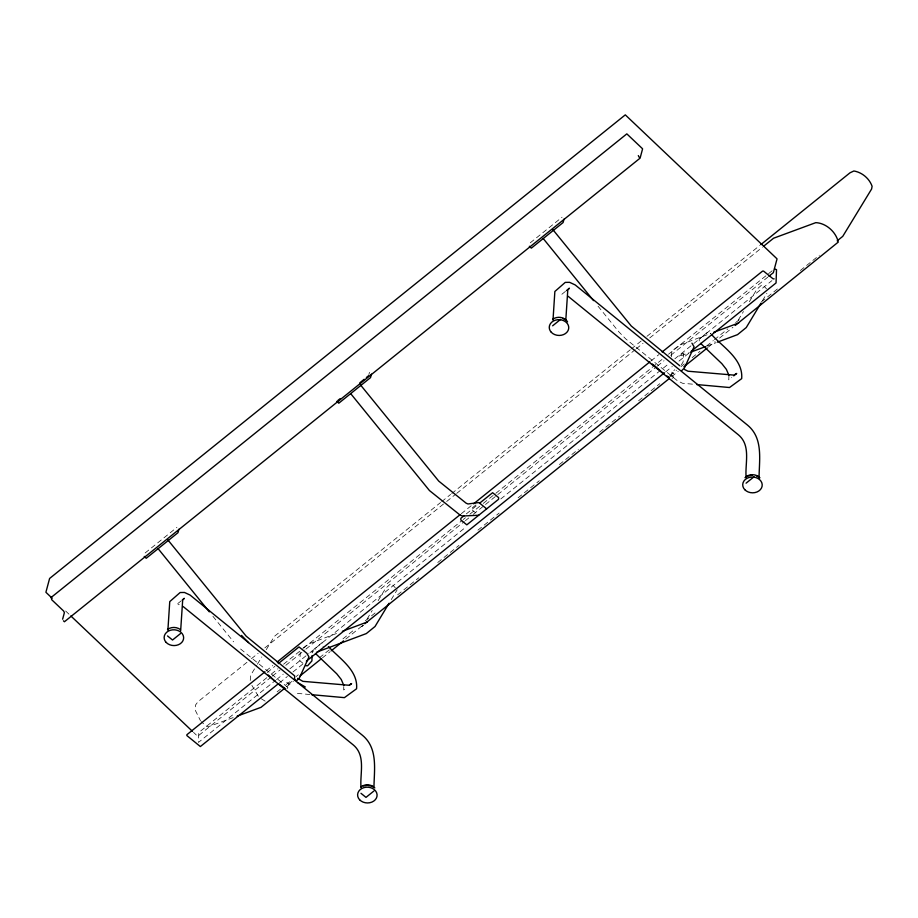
<?xml version="1.0" encoding="UTF-8"?>
<svg xmlns="http://www.w3.org/2000/svg" width="918" height="918" viewBox="0 0 918 918"><rect width="100%" height="100%" fill="white"/><g stroke="black" fill="none" stroke-linecap="round" stroke-linejoin="round"><path stroke-width="0.69" stroke-dasharray="4.59 3.44" d="M291.706 681.512L288.722 683.91L288.608 687.226L286.955 688.557M300.232 652.078L299.922 660.822L303.938 664.081M343.78 686.641L343.665 689.969L346.648 687.571M671.322 356.884L671.448 353.143L673.307 349.988L679.263 345.191L710.957 333.337M670.06 376.793L671.724 375.462L671.838 372.146L674.81 369.747M699.206 340.957L699.286 338.903L707.227 332.5L709.04 332.477L710.693 333.831M728.938 375.393L728.777 379.834L731.761 377.447M250.247 680.422L250.786 675.04L256.673 665.378M368.864 374.601L369.484 372.306M312.177 652.893L313.417 650.793L309.446 653.995M367.051 619.053L372.226 610.481M378.136 600.693L385.526 588.449L390.311 584.1L391.481 583.653L395.268 587.761M391.263 599.592L397.161 589.815M738.267 320.118L743.442 311.546M749.352 301.747L756.742 289.503L761.527 285.154L762.697 284.718L766.484 288.826M762.479 300.656L766.897 293.324M257.407 664.173L261.825 656.921M266.243 649.68L274.344 636.392L440.571 502.525M681.317 364.836L683.118 361.979L683.394 353.946L684.633 351.846L678.677 356.643L689.384 352.65M363.356 625.181L361.52 626.707L363.505 625.112M145.17 552.946L176.933 527.368M530.283 242.811L562.045 217.233M181.328 600.716L176.359 604.721L179.262 604.675M565.442 291.385L561.472 294.586L564.375 294.552M441.696 501.63L450.612 494.435M451.736 493.54L630.241 349.792M631.355 348.886L641.395 340.808M646.972 336.309L759.656 245.565M246.976 662.291L197.886 701.822L195.373 705.254L195.649 711.002L200.48 720.722M251.44 658.688L258.13 653.306M264.832 647.913L445.563 502.364M446.676 501.469L455.603 494.274M456.716 493.379L635.233 349.632M636.346 348.725L643.036 343.332M649.737 337.95L762.41 247.206M266.082 670.932L272.772 665.539M461.318 513.701L472.472 504.716M650.988 360.958L658.791 354.669M267.241 672.504L274.907 666.33M475.914 504.946L470.945 508.951L478.703 515.239M466.333 513.885L477.291 505.061M303.089 648.131L308.046 644.138L338.421 632.777M266.851 677.691L198.804 732.495L198.449 742.433L275.434 680.445M271.315 674.087L278.016 668.706M283.593 664.207L302.561 648.934M303.674 648.039L462.098 520.46M463.211 519.554L465.437 517.763M469.901 514.172L482.179 504.28M483.293 503.385L662.911 358.731M668.499 354.245L774.482 268.894M271.303 676.991L197.668 736.282L193.514 732.335M272.416 676.084L280.231 669.796M285.808 665.309L304.776 650.036M305.889 649.129L464.313 521.55M465.426 520.655L468.777 517.959M473.24 514.367L484.394 505.382M485.507 504.487L496.661 495.502M497.786 494.595L656.209 367.016M657.322 366.121L664.012 360.728M670.714 355.346L767.769 277.179M276.548 679.55L283.237 674.156M289.939 668.763L308.907 653.49M310.02 652.595L466.206 526.806M500.792 498.956L668.143 364.194M674.845 358.8L692.688 344.422M693.801 343.527L771.9 280.633M279.577 682.762L287.391 676.474M292.968 671.987L304.122 663.003M665.607 371.905L672.297 366.511M678.987 361.118L690.141 352.133M277.11 691.862L280.46 689.166M286.037 684.679L291.614 680.181M296.078 676.589L298.316 674.787M319.51 657.724L329.551 649.634M342.942 638.859L355.209 628.968M365.249 620.889L377.527 610.998M397.609 594.83L418.803 577.755M437.771 562.482L458.966 545.418M477.934 530.145L499.128 513.07M518.096 497.797L539.291 480.722M559.372 464.554L578.34 449.281M599.534 432.206L619.627 416.038M638.584 400.764L659.79 383.69M669.83 375.611L676.52 370.218M680.984 366.626L684.335 363.93M692.138 357.641L699.952 351.353M706.642 345.96L713.332 340.567M714.456 339.671L727.836 328.885M735.651 322.597L740.115 319.005M761.309 301.942L779.164 287.563M800.358 270.489L819.326 255.215M286.68 686.664L293.37 681.282M322.379 657.919L330.193 651.631M345.811 639.054L362.541 625.571M671.586 376.701L678.276 371.32M708.398 347.061L715.099 341.668M719.563 338.076L732.943 327.29M672.068 378.423L673.72 377.091L671.724 375.462M706.768 346.143L716.132 342.644M233.172 717.601L209.315 726.402L206.561 726.356L201.122 721.617M315.987 649.003L314.174 649.026L322.115 642.634L322.034 644.7L323.434 647.11M692.47 384.16L682.499 383.254L677.323 380.672L625.709 338.88L618.698 331.673L598.031 306.176M297.386 693.388L310.204 694.547M265.176 701.145L259.817 697.864M671.838 372.146L673.835 373.775M286.726 682.281L288.722 683.91M240.596 649.015L289.583 688.867M65.648 611.032L69.814 614.968M258.325 696.234L251.693 685.046M212.919 616.311L233.585 641.808"/><path stroke-width="1.38" d="M361.004 787.69C359.776 773.507 366.064 755.721 353.384 745.026L182.98 606.408M746.116 477.567C744.888 463.372 751.176 445.586 738.497 434.902L568.093 296.273M759.06 478.094C759.152 459.941 763.535 438.368 747.573 425.172L575.184 284.924L569.596 282.331L565.247 282.388L554.862 291.488L553.003 320.084M312.086 655.567L311.902 660.914L307.633 665.768L305.946 665.711M167.891 630.218L169.75 601.623L180.135 592.523L184.484 592.466L190.072 595.059L362.461 735.307C377.998 748.159 374.28 769.089 373.959 786.852C370.08 784.247 364.756 784.052 360.935 786.852M180.651 630.827L182.671 600.131L184.3 598.318L182.315 599.924M565.855 319.303L567.783 289.996L569.412 288.195L566.44 290.593M62.631 619.191L64.398 612.627L63.594 610.998L51.764 599.775L51.156 597.457L626.833 133.867L642.6 148.819L640.098 158.148L64.421 621.75L63.434 620.82M178.907 529.238L177.977 532.692L146.214 558.27L144.241 556.4M371.457 374.177L370.528 377.631L338.765 403.209L336.803 401.338M564.008 219.104L563.09 222.558L531.327 248.135L529.353 246.265M389.048 603.264L375.037 626.489L366.316 633.581L316.825 652.09M760.999 303.101L746.254 327.542L737.533 334.645L717.463 342.139M337.893 400.455L340.085 398.687M359.799 382.817L364.182 379.283M366.374 377.516L368.554 375.76M552.636 325.81L560.565 319.407M180.467 633.615L172.527 640.018L167.524 635.933M760.77 244.67L850.022 172.791L853.866 170.989C862.002 172.32 869.357 178.494 872.1 186.285L871.607 189.016L842.758 236.351L837.182 240.837M763.535 246.299L773.576 238.221L815.792 222.649C826.108 223.074 836.126 232.059 838.249 242.1L735.18 325.488M264.958 671.827L186.87 734.721L186.836 735.548L200.365 746.552L278.464 683.658M277.236 661.947L460.205 514.596M473.596 503.821L649.864 361.864M662.142 351.984L762.548 271.12L763.581 271.108L773.105 278.854L774.138 278.842M278.188 663.68L299.004 646.926L306.83 653.283L308.964 656.898L299.383 678.012L296.548 680.835L294.552 679.194L294.667 675.889L246.173 636.163L167.891 539.945M464.141 515.641L460.859 518.291L460.802 519.944L466.814 524.844L498.577 499.266L498.635 497.602L492.622 492.714L479.483 503.293M768.882 276.284L773.346 272.68L777.053 258.865L625.296 114.865L49.606 578.466L45.9 592.282L52.142 598.203M306.36 661.201L664.483 372.8M691.265 351.238L776.054 282.951L776.513 269.697L774.482 268.894M284.454 688.466L261.022 707.33L237.154 716.132M300.071 675.889L321.266 658.814M331.306 650.736L343.584 640.844M364.779 623.781L669.36 378.503M683.853 366.821L707.285 347.956M681.661 370.7L684.495 367.877L694.077 346.763L691.942 343.148M349.62 685.172L351.605 683.577L348.783 685.241L302.871 681.34L297.673 678.333M733.746 375.841L736.718 373.442L733.895 375.106L687.984 371.216L684.484 369.461M746.082 483.178L754.022 476.786M373.924 790.995L365.984 797.386L360.981 793.313M552.59 319.349C557.169 315.93 564.547 316.813 567.565 321.874M167.478 629.473C171.276 626.707 176.681 626.787 180.444 629.587M746.047 476.717C749.845 473.952 755.25 474.032 759.014 476.832M744.98 477.635L748.411 475.811L752.45 475.191M713.596 332.35L738.692 322.975M690.715 352.145L705.426 346.648M342.38 631.297L367.475 621.911M363.298 785.934L367.338 785.315L371.388 786.003L374.831 787.885M478.703 515.239L462.511 516.019L460.056 515.055L429.463 490.556L350.676 393.615M696.751 384.55L729.523 387.522L741.687 378.629C743.293 359.099 722.891 347.222 711.53 334.508M311.638 694.685L344.411 697.646L356.574 688.764C358.261 670.22 339.385 658.493 328.38 646.547M305.327 686.997L297.524 682.476M563.044 318.5L566.486 320.382M756.501 475.868L759.943 477.762M668.293 376.747L668.935 377.172M663.634 373.557L660.042 370.551M666.961 375.967L669.188 377.573M278.521 683.692L285.188 688.5M486.643 508.847L478.886 502.548L467.996 503.971L466.149 503.19L438.735 481.101L360.453 384.871M679.779 365.754L631.286 326.039L553.003 229.81M652.296 364.021L659.583 369.954M268.228 675.005L275.182 681.282M248.537 642.623L241.526 635.405M70.847 615.955L192.47 731.348M700.606 343.366L721.846 363.654L726.379 369.369L728.938 375.393M315.494 653.501L336.734 673.789L341.266 679.492L343.825 685.528M543.238 238.542L593.544 300.634M158.126 548.677L209.327 611.87M638.32 155.59L639.112 157.219M744.75 489.661A9.754 7.895 2 0 0 761.492 488.02A9.754 7.895 2 0 0 751.142 477.085A9.754 7.895 2 0 0 744.75 489.661M359.638 799.796A9.754 7.895 2 0 0 376.38 798.144A9.754 7.895 2 0 0 366.03 787.219A9.754 7.895 2 0 0 359.638 799.796M551.293 332.293A9.754 7.895 2 0 0 568.035 330.641A9.754 7.895 2 0 0 557.685 319.705A9.754 7.895 2 0 0 551.293 332.293M166.181 642.428A9.754 7.895 2 0 0 182.923 640.775A9.754 7.895 2 0 0 172.573 629.84A9.754 7.895 2 0 0 166.181 642.428"/></g></svg>
